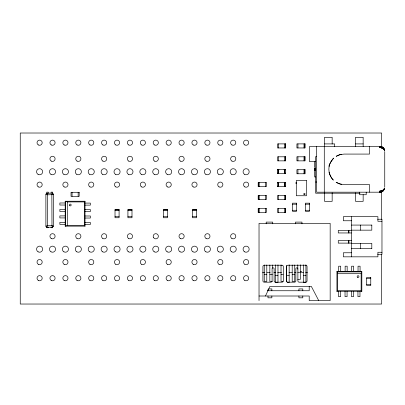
<?xml version="1.0" encoding="UTF-8"?>
<svg xmlns="http://www.w3.org/2000/svg" width="405" height="405" viewBox="0 0 405 405"><rect width="100%" height="100%" fill="white"/><g stroke="black" fill="none" stroke-linecap="round" stroke-linejoin="round"><path stroke-width="0.61" d="M379.667 192.188L382.199 191.509L384.269 189.206L382.199 191.509L379.667 192.152C381.991 192.259 384.097 190.456 384.623 188.234L383.753 189.965L381.647 191.003L379.667 191.17L379.667 192.188L380.255 192.137L380.523 191.109L383.738 189.839L384.623 188.006C383.692 189.94 381.945 191.99 379.667 192.188L316.659 192.188L316.659 146.453M384.254 188.857L382.366 191.398L379.667 192.152L380.255 192.137L380.523 191.114L381.707 191.266L383.105 190.77L384.269 189.206M379.667 146.453L382.199 147.126L384.269 149.43L382.355 147.233L379.667 146.488C381.986 146.387 384.097 148.179 384.623 150.407C384.127 148.174 381.981 146.387 379.667 146.488C381.758 147.045 383.773 148.605 384.623 150.63L384.269 149.602L382.988 148.458L381.373 147.703L379.667 147.471L379.667 146.453L381.728 147.157L384.244 149.693L383.738 148.812L380.523 147.526L380.255 146.504L379.667 146.453L309.547 146.453L309.547 161.696L315.642 161.696M384.269 149.43L382.442 147.516L380.255 147.314C380.285 145.152 383.965 148.21 384.244 149.344L382.421 147.359L380.255 146.504M384.254 189.297C384.067 190.066 381.004 193.21 380.948 191.221L382.988 190.183L381.004 191.722L379.667 192.051L382.355 191.408L383.697 189.692L383.687 190.213L381.707 191.656L380.255 192.137C381.566 191.975 383.636 191.003 383.687 189.591M384.254 149.784C383.646 148.007 381.637 146.413 379.667 146.59C383.515 146.899 383.145 148.949 379.667 146.59C383.211 146.772 383.398 148.731 379.667 147.207L381.004 146.914C381.986 147.202 383.94 147.698 383.687 149.045M380.943 192.01L380.943 191.201L381.373 190.937L382.355 190.699L382.366 191.398M314.71 170.237L314.624 169.32L314.968 169.148L314.71 170.252L314.71 168.384L314.968 169.487L314.624 169.32L314.71 168.404M329.113 166.511C327.701 165.088 338.089 152.447 331.341 160.972C329.731 163.453 328.89 166.364 328.855 169.32C328.946 173.335 330.455 177.253 333.32 180.098C331.548 178.266 329.619 175.097 329.113 172.115L329.371 173.264M314.71 170.191L314.71 168.45M314.968 170.677L314.624 169.32L314.968 167.964M383.697 148.949C383.459 147.572 380.948 146.924 379.667 147.207C380.928 147.157 384.796 149.379 382.199 147.131M384.244 149.693L383.753 148.675L382.421 147.709L379.667 146.752L382.442 147.516L383.738 148.812L381.728 147.152L379.667 147.471L381.652 147.617C382.117 146.488 380.29 146.666 379.667 146.959L383.049 148.367L383.049 147.749M314.71 169.882L314.968 170.135L314.624 169.32L314.968 168.212L314.624 169.32L314.968 170.424L314.624 169.32L314.968 168.5L314.71 168.758M361.827 291.357L361.138 290.668L361.138 273.704L361.827 271.537L361.827 291.357L336.925 291.357L336.925 271.537L361.827 271.537M314.968 170.135L314.624 169.32L314.968 168.819L314.71 168.905M51.855 194.694L51.982 225.565L47.405 225.565L47.405 194.815L51.855 194.694L52.488 193.165L53.506 194.182L53.506 226.198L52.488 227.215L46.899 227.215L45.881 226.198L45.881 194.182L46.899 193.165L52.488 193.165M46.899 227.215L47.532 225.686M265.477 296.009L269.922 286.391L311.334 286.391L318.73 300.601M384.269 189.039L382.442 191.125L379.667 192.051L380.275 192.036M314.71 169.234L314.968 168.819M381.373 190.937L381.647 191.773L381.647 191.003L380.285 191.854L379.667 191.676L381.707 191.256L383.738 189.839L383.125 190.623L381.707 191.266L379.667 191.433L381.652 191.023L383.738 189.829L381.728 191.484L381.004 191.722L379.667 191.433L380.943 191.201L379.667 191.676L380.989 191.909L383.105 190.77L380.989 191.899M85.015 226.137L84.326 225.448L84.326 201.923L85.015 201.234L65.195 201.234L65.195 226.137L85.015 226.137L85.015 201.234M65.195 226.137L67.362 225.448L84.326 225.448M336.925 291.357L337.613 290.668L361.138 290.668M382.199 191.509L382.988 190.952M383.105 190.451L381.652 191.023C383.813 190.426 380.644 192.36 379.667 191.17L380.523 191.114M382.355 190.699L383.049 190.269M51.982 194.815L53.506 194.182M45.881 226.198L47.405 225.565M340.154 154.594L336.14 156.315L338.975 154.963L341.617 154.28L340.154 154.594L344.098 154.077L369.507 154.077L369.507 146.453M380.523 192.112L381.373 191.894M379.667 147.471L380.255 147.334M324.278 146.488L324.537 137.305L332.156 137.305L332.156 144.013M324.537 143.912L334.697 143.912L334.697 146.453M355.529 143.912L363.153 143.912M316.659 156.613L315.642 156.613L315.642 193.2L360.03 193.2M277.415 169.72L278.994 169.72M283.966 169.72L285.545 169.72M277.415 173.532L278.124 173.532M284.837 173.532L285.545 173.532M315.642 176.939L314.624 176.939L314.624 171.295M315.642 182.022L316.659 182.022M296.298 182.402L295.994 182.402L295.994 183.673L296.298 183.673M277.491 182.579L278.195 182.579M284.912 182.579L285.621 182.579M277.491 186.391L278.195 186.391M284.912 186.391L285.621 186.391M47.405 193.777L46.772 193.777L46.772 192.152L48.296 192.152L48.296 193.236M65.195 201.234L67.362 201.923L84.326 201.923M65.195 202.986L59.859 202.986L59.859 205.021L65.195 205.021M85.015 203.092L90.35 203.092L90.35 205.122L85.015 205.122M292.491 204.181L296.556 204.181M305.395 204.181L309.46 204.181M65.195 209.441L59.859 209.441L59.859 211.476L65.195 211.476M85.015 209.542L90.35 209.542L90.35 211.577L85.015 211.577M115.02 209.876L119.085 209.876M127.924 209.876L131.99 209.876M163.423 209.876L167.488 209.876M192.461 209.876L196.526 209.876M292.491 210.281L296.556 210.281M305.395 210.281L309.46 210.281M115.02 210.635L119.085 210.635M127.924 210.635L131.99 210.635M163.423 210.635L167.488 210.635M192.461 210.635L196.526 210.635M65.195 215.895L59.859 215.895L59.859 217.925L65.195 217.925M85.015 215.997L90.35 215.997L90.35 218.032L85.015 218.032M115.02 216.736L119.085 216.736M127.924 216.736L131.99 216.736M163.423 216.736L167.488 216.736M192.461 216.736L196.526 216.736M377.673 219.237L381.971 219.237L381.971 254.294L377.673 254.294M351.479 220.76L343.349 220.76L343.349 216.695L377.906 216.695L377.906 221.267L381.971 221.267M65.195 222.35L59.859 222.35L59.859 224.38L65.195 224.38M85.015 222.451L90.35 222.451L90.35 224.481L85.015 224.481M351.479 225.079L371.861 225.079M52.488 226.805L52.615 227.721L51.091 227.721L51.091 227.215M351.479 230.161L371.805 230.161L371.805 225.079M351.479 230.415L338.271 230.415L338.271 232.956L351.479 232.956M351.479 240.575L338.271 240.575L338.271 243.116L351.479 243.116M351.479 243.37L371.805 243.37L371.805 248.452M351.479 248.452L371.861 248.452M381.971 252.264L377.906 252.264L377.906 256.836L343.349 256.836L343.349 252.771L351.479 252.771M300.323 271.482L301.568 271.482L301.568 272.499L303.33 272.499M336.925 271.537L337.269 271.882L361.483 271.882M297.791 272.276L300.333 272.276M262.567 272.499L264.455 272.499M266.976 272.499L270.125 272.499M273.901 272.499L275.795 272.499M277.683 272.499L281.46 272.499M289.018 272.499L292.167 272.499M294.688 272.499L295.949 272.499M305.684 272.499L307.446 272.499M337.269 271.882L337.613 273.704L361.138 273.704M264.257 274.307L266.794 274.307M269.846 274.307L272.388 274.307M281.024 274.307L283.054 274.307M292.202 274.307L294.744 274.307M275.435 275.324L277.977 275.324M286.613 275.324L289.155 275.324M303.38 275.324L305.922 275.324M366.702 278.397L370.767 278.397M297.791 279.389L300.333 279.389L300.333 264.809M272.388 281.424L269.846 281.424L269.846 264.976M283.054 281.424L281.024 281.424L281.024 264.976M287.12 282.437L289.155 282.437L289.155 264.835M366.702 284.497L370.767 284.497M268.54 288.937L271.861 288.937L271.861 290.75M267.609 290.75L309.207 290.75L309.207 286.345M259.028 296.009L309.207 296.009L309.207 300.601L330.166 300.601L330.166 223.363L259.028 223.363L259.028 300.601M341.607 184.361L338.939 183.662L336.094 182.296L340.154 184.042L344.098 184.564L369.507 184.564L369.507 192.188M379.667 191.17L380.255 191.302M314.71 169.735L314.968 169.822L314.71 169.406M382.366 147.921L383.11 148.179L384.269 149.602M45.881 194.182L47.405 194.815M51.982 225.565L53.506 226.198M383.054 148.352L383.738 148.802M383.105 148.184L381.652 147.617L381.707 146.974M382.421 147.349L383.11 147.876M314.71 169.573L314.968 169.822M46.899 193.165L47.532 194.694M51.855 225.686L52.488 227.215L52.488 226.653M384.75 151.536L384.75 187.105M381.642 148.164L381.642 133.017L20.25 133.017L20.25 304.033L381.642 304.033L381.642 254.178M381.642 190.441L381.642 219.469M366.201 192.188L366.201 194.729L359.594 194.729L359.594 192.188M363.153 146.453L363.153 137.305L355.529 137.305L355.529 146.453M363.153 194.623L363.153 201.331L355.529 201.331L355.529 192.795M360.374 225.079L360.374 230.161M360.374 243.37L360.374 248.452M360.07 271.537L360.07 266.201L358.04 266.201L358.04 271.537M359.969 291.357L359.969 296.693L357.939 296.693L357.939 291.357M353.621 271.537L353.621 266.201L351.586 266.201L351.586 271.537M353.519 291.357L353.519 296.693L351.484 296.693L351.484 291.357M351.479 216.695L351.479 256.836M348.943 230.415L348.943 232.956M348.943 240.575L348.943 243.116M348.432 230.415L348.432 232.956M348.432 240.575L348.432 243.116M347.166 271.537L347.166 266.201L345.131 266.201L345.131 271.537M347.065 291.357L347.065 296.693L345.03 296.693L345.03 291.357M340.711 271.537L340.711 266.201L338.681 266.201L338.681 271.537M340.61 291.357L340.61 296.693L338.58 296.693L338.58 291.357M337.613 273.704L337.613 290.668M332.156 192.795L332.156 201.331L324.537 201.331L324.537 192.795M324.278 146.453L324.278 192.188M314.624 161.696L314.624 167.346M305.922 264.835L305.922 282.437L303.38 282.437L303.38 264.835M304.788 143.891L304.788 147.957M304.788 156.796L304.788 160.861M304.788 169.705L304.788 173.77M304.023 143.891L304.023 147.957M304.023 156.796L304.023 160.861M304.023 169.705L304.023 173.77M302.793 290.75L302.793 288.937L298.915 288.937L298.915 290.75M302.793 296.009L302.793 297.822L298.915 297.822L298.915 296.009M301.968 223.803L301.968 222.102L295.437 222.102L295.437 223.803M297.928 143.891L297.928 147.957M297.928 156.796L297.928 160.861M297.928 169.705L297.928 173.77M297.791 264.809L297.791 269.168M294.744 264.976L294.744 281.424L292.202 281.424L292.202 264.976M286.613 265.371L286.613 281.845M285.424 143.891L285.424 147.957M285.424 156.796L285.424 160.861M285.424 195.519L285.424 199.584M285.424 208.423L285.424 212.488M284.912 182.452L284.912 186.518M284.837 169.594L284.837 173.659M284.664 143.891L284.664 147.957M284.664 156.796L284.664 160.861M284.664 195.519L284.664 199.584M284.664 208.423L284.664 212.488M284.487 169.594L284.487 173.659M284.563 182.452L284.563 186.518M278.564 143.891L278.564 147.957M278.564 156.796L278.564 160.861M278.549 182.452L278.549 186.518M278.564 195.519L278.564 199.584M278.564 208.423L278.564 212.488M278.473 169.594L278.473 173.659M278.195 182.452L278.195 186.518M278.124 169.594L278.124 173.659M277.977 264.835L277.977 282.437L275.435 282.437L275.435 264.835M272.727 223.803L272.727 222.102L266.196 222.102L266.196 223.803M272.388 264.976L272.388 268.186M271.861 296.009L271.861 297.822L267.983 297.822L267.983 296.009M267.983 289.54L267.983 290.75M266.794 264.976L266.794 281.424L264.257 281.424L264.257 264.976M265.305 182.609L265.305 186.675M265.305 195.519L265.305 199.584M265.305 208.423L265.305 212.488M259.205 182.609L259.205 186.675M259.205 195.519L259.205 199.584M259.205 208.423L259.205 212.488M258.446 182.609L258.446 186.675M258.446 195.519L258.446 199.584M258.446 208.423L258.446 212.488M78.155 192.294L78.155 196.359M72.055 192.294L72.055 196.359M67.362 201.923L67.362 225.448M65.539 201.579L65.539 225.793M52.615 193.828L52.615 192.152L51.091 192.152L51.091 193.165M48.296 227.215L48.296 227.721L46.772 227.721L46.772 226.673M381.004 146.914L380.948 147.42L380.948 146.635L381.004 146.914M380.285 191.854L379.667 191.889L380.285 191.859M285.682 143.891L277.552 143.891L277.552 147.957L285.682 147.957L285.682 143.891M305.041 143.891L296.911 143.891L296.911 147.957L305.041 147.957L305.041 143.891M285.682 156.796L277.552 156.796L277.552 160.861L285.682 160.861L285.682 156.796M305.041 156.796L296.911 156.796L296.911 160.861L305.041 160.861L305.041 156.796M285.545 169.594L277.415 169.594L277.415 170.864A0.952 0.952 0 0 1 277.415 172.388L277.415 173.659L285.545 173.659L285.545 172.388A0.952 0.952 0 0 1 285.545 170.864L285.545 169.594M305.041 169.705L296.911 169.705L296.911 173.77L305.041 173.77L305.041 169.705M306.464 180.498L296.298 180.498L296.298 195.742L306.464 195.742L306.464 180.498M285.621 182.452L277.491 182.452L277.491 183.723A0.952 0.952 0 0 1 277.491 185.247L277.491 186.518L285.621 186.518L285.621 185.247A0.952 0.952 0 0 1 285.621 183.723L285.621 182.452M266.318 182.609L258.188 182.609L258.188 186.675L266.318 186.675L266.318 182.609M79.167 192.294L71.037 192.294L71.037 196.359L79.167 196.359L79.167 192.294M266.318 195.519L258.188 195.519L258.188 199.584L266.318 199.584L266.318 195.519M285.682 195.519L277.552 195.519L277.552 199.584L285.682 199.584L285.682 195.519M296.556 203.168L292.491 203.168L292.491 211.299L296.556 211.299L296.556 203.168M309.46 203.168L305.395 203.168L305.395 211.299L309.46 211.299L309.46 203.168M266.318 208.423L258.188 208.423L258.188 212.488L266.318 212.488L266.318 208.423M285.682 208.423L277.552 208.423L277.552 212.488L285.682 212.488L285.682 208.423M119.085 209.618L115.02 209.618L115.02 217.748L119.085 217.748L119.085 209.618M131.99 209.618L127.924 209.618L127.924 217.748L131.99 217.748L131.99 209.618M167.488 209.618L163.423 209.618L163.423 217.748L167.488 217.748L167.488 209.618M196.526 209.618L192.461 209.618L192.461 217.748L196.526 217.748L196.526 209.618M281.971 265.214L264.242 265.214A1.321 1.321 0 0 0 262.916 266.541L262.916 280.857A1.321 1.321 0 0 0 264.242 282.184L270.768 282.184A1.321 1.321 0 0 0 272.089 280.857L272.089 268.824A1.018 1.018 0 0 1 273.107 267.806A1.018 1.018 0 0 1 274.119 268.824L274.119 280.857A1.321 1.321 0 0 0 275.446 282.184L281.971 282.184A1.321 1.321 0 0 0 283.292 280.857L283.292 266.541A1.321 1.321 0 0 0 281.971 265.214M305.729 265.214L288.001 265.214A1.321 1.321 0 0 0 286.674 266.541L286.674 280.857A1.321 1.321 0 0 0 288.001 282.184L294.526 282.184A1.321 1.321 0 0 0 295.847 280.857L295.847 268.824A1.018 1.018 0 0 1 296.865 267.806A1.018 1.018 0 0 1 297.883 268.824L297.883 280.857A1.321 1.321 0 0 0 299.204 282.184L305.729 282.184A1.321 1.321 0 0 0 307.051 280.857L307.051 266.541A1.321 1.321 0 0 0 305.729 265.214M370.767 277.379L366.702 277.379L366.702 285.51L370.767 285.51L370.767 277.379M304.104 194.577A0.658 0.658 0 0 0 305.092 194.005A0.658 0.658 0 0 0 304.104 193.433A0.658 0.658 0 0 0 304.104 194.577M63.899 251.819A3.048 3.048 0 0 0 68.475 249.181A3.048 3.048 0 0 0 63.899 246.539A3.048 3.048 0 0 0 63.899 251.819M154.249 251.819A3.048 3.048 0 0 0 158.821 249.181A3.048 3.048 0 0 0 154.249 246.539A3.048 3.048 0 0 0 154.249 251.819M167.154 251.819A3.048 3.048 0 0 0 171.73 249.181A3.048 3.048 0 0 0 167.154 246.539A3.048 3.048 0 0 0 167.154 251.819M115.526 251.819A3.048 3.048 0 0 0 120.103 249.181A3.048 3.048 0 0 0 115.526 246.539A3.048 3.048 0 0 0 115.526 251.819M76.808 251.819A3.048 3.048 0 0 0 81.38 249.181A3.048 3.048 0 0 0 76.808 246.539A3.048 3.048 0 0 0 76.808 251.819M89.713 251.819A3.048 3.048 0 0 0 94.289 249.181A3.048 3.048 0 0 0 89.713 246.539A3.048 3.048 0 0 0 89.713 251.819M102.622 251.819A3.048 3.048 0 0 0 107.193 249.181A3.048 3.048 0 0 0 102.622 246.539A3.048 3.048 0 0 0 102.622 251.819M128.436 251.819A3.048 3.048 0 0 0 133.007 249.181A3.048 3.048 0 0 0 128.436 246.539A3.048 3.048 0 0 0 128.436 251.819M141.34 251.819A3.048 3.048 0 0 0 145.916 249.181A3.048 3.048 0 0 0 141.34 246.539A3.048 3.048 0 0 0 141.34 251.819M50.995 251.819A3.048 3.048 0 0 0 55.566 249.181A3.048 3.048 0 0 0 50.995 246.539A3.048 3.048 0 0 0 50.995 251.819M51.227 280.457A2.582 2.582 0 0 0 55.1 278.22A2.582 2.582 0 0 0 51.227 275.982A2.582 2.582 0 0 0 51.227 280.457M64.132 280.457A2.582 2.582 0 0 0 68.005 278.22A2.582 2.582 0 0 0 64.132 275.982A2.582 2.582 0 0 0 64.132 280.457M77.041 280.457A2.582 2.582 0 0 0 80.914 278.22A2.582 2.582 0 0 0 77.041 275.982A2.582 2.582 0 0 0 77.041 280.457M89.945 280.457A2.582 2.582 0 0 0 93.818 278.22A2.582 2.582 0 0 0 89.945 275.982A2.582 2.582 0 0 0 89.945 280.457M102.855 280.457A2.582 2.582 0 0 0 106.728 278.22A2.582 2.582 0 0 0 102.855 275.982A2.582 2.582 0 0 0 102.855 280.457M115.759 280.457A2.582 2.582 0 0 0 119.632 278.22A2.582 2.582 0 0 0 115.759 275.982A2.582 2.582 0 0 0 115.759 280.457M141.573 280.457A2.582 2.582 0 0 0 145.446 278.22A2.582 2.582 0 0 0 141.573 275.982A2.582 2.582 0 0 0 141.573 280.457M128.668 280.457A2.582 2.582 0 0 0 132.541 278.22A2.582 2.582 0 0 0 128.668 275.982A2.582 2.582 0 0 0 128.668 280.457M154.482 280.457A2.582 2.582 0 0 0 158.355 278.22A2.582 2.582 0 0 0 154.482 275.982A2.582 2.582 0 0 0 154.482 280.457M167.386 280.457A2.582 2.582 0 0 0 171.259 278.22A2.582 2.582 0 0 0 167.386 275.982A2.582 2.582 0 0 0 167.386 280.457M193.2 280.457A2.582 2.582 0 0 0 197.073 278.22A2.582 2.582 0 0 0 193.2 275.982A2.582 2.582 0 0 0 193.2 280.457M180.296 280.457A2.582 2.582 0 0 0 184.169 278.22A2.582 2.582 0 0 0 180.296 275.982A2.582 2.582 0 0 0 180.296 280.457M206.11 280.457A2.582 2.582 0 0 0 209.982 278.22A2.582 2.582 0 0 0 206.11 275.982A2.582 2.582 0 0 0 206.11 280.457M219.019 280.457A2.582 2.582 0 0 0 222.887 278.22A2.582 2.582 0 0 0 219.019 275.982A2.582 2.582 0 0 0 219.019 280.457M206.105 161.074A2.592 2.592 0 0 0 209.993 158.831A2.592 2.592 0 0 0 206.105 156.588A2.592 2.592 0 0 0 206.105 161.074M193.195 186.887A2.592 2.592 0 0 0 197.083 184.645A2.592 2.592 0 0 0 193.195 182.402A2.592 2.592 0 0 0 193.195 186.887M219.014 186.887A2.592 2.592 0 0 0 222.897 184.645A2.592 2.592 0 0 0 219.014 182.402A2.592 2.592 0 0 0 219.014 186.887M231.918 161.074A2.592 2.592 0 0 0 235.806 158.831A2.592 2.592 0 0 0 231.918 156.588A2.592 2.592 0 0 0 231.918 161.074M244.828 186.887A2.592 2.592 0 0 0 248.71 184.645A2.592 2.592 0 0 0 244.828 182.402A2.592 2.592 0 0 0 244.828 186.887M38.318 280.457A2.582 2.582 0 0 0 42.191 278.22A2.582 2.582 0 0 0 38.318 275.982A2.582 2.582 0 0 0 38.318 280.457M244.595 251.819A3.048 3.048 0 0 0 249.171 249.181A3.048 3.048 0 0 0 244.595 246.539A3.048 3.048 0 0 0 244.595 251.819M38.313 264.328A2.592 2.592 0 0 0 42.201 262.086A2.592 2.592 0 0 0 38.313 259.843A2.592 2.592 0 0 0 38.313 264.328M38.085 174.378A3.048 3.048 0 0 0 42.662 171.735A3.048 3.048 0 0 0 38.085 169.098A3.048 3.048 0 0 0 38.085 174.378M244.828 264.328A2.592 2.592 0 0 0 248.71 262.086A2.592 2.592 0 0 0 244.828 259.843A2.592 2.592 0 0 0 244.828 264.328M231.918 238.515A2.592 2.592 0 0 0 235.806 236.272A2.592 2.592 0 0 0 231.918 234.029A2.592 2.592 0 0 0 231.918 238.515M63.899 174.378A3.048 3.048 0 0 0 68.475 171.735A3.048 3.048 0 0 0 63.899 169.098A3.048 3.048 0 0 0 63.899 174.378M50.995 174.378A3.048 3.048 0 0 0 55.566 171.735A3.048 3.048 0 0 0 50.995 169.098A3.048 3.048 0 0 0 50.995 174.378M76.808 174.378A3.048 3.048 0 0 0 81.38 171.735A3.048 3.048 0 0 0 76.808 169.098A3.048 3.048 0 0 0 76.808 174.378M89.713 174.378A3.048 3.048 0 0 0 94.289 171.735A3.048 3.048 0 0 0 89.713 169.098A3.048 3.048 0 0 0 89.713 174.378M102.622 174.378A3.048 3.048 0 0 0 107.193 171.735A3.048 3.048 0 0 0 102.622 169.098A3.048 3.048 0 0 0 102.622 174.378M115.526 174.378A3.048 3.048 0 0 0 120.103 171.735A3.048 3.048 0 0 0 115.526 169.098A3.048 3.048 0 0 0 115.526 174.378M128.436 174.378A3.048 3.048 0 0 0 133.007 171.735A3.048 3.048 0 0 0 128.436 169.098A3.048 3.048 0 0 0 128.436 174.378M141.34 174.378A3.048 3.048 0 0 0 145.916 171.735A3.048 3.048 0 0 0 141.34 169.098A3.048 3.048 0 0 0 141.34 174.378M89.94 264.328A2.592 2.592 0 0 0 93.828 262.086A2.592 2.592 0 0 0 89.94 259.843A2.592 2.592 0 0 0 89.94 264.328M64.127 264.328A2.592 2.592 0 0 0 68.015 262.086A2.592 2.592 0 0 0 64.127 259.843A2.592 2.592 0 0 0 64.127 264.328M77.036 238.515A2.592 2.592 0 0 0 80.924 236.272A2.592 2.592 0 0 0 77.036 234.029A2.592 2.592 0 0 0 77.036 238.515M102.85 238.515A2.592 2.592 0 0 0 106.738 236.272A2.592 2.592 0 0 0 102.85 234.029A2.592 2.592 0 0 0 102.85 238.515M115.754 264.328A2.592 2.592 0 0 0 119.642 262.086A2.592 2.592 0 0 0 115.754 259.843A2.592 2.592 0 0 0 115.754 264.328M141.568 264.328A2.592 2.592 0 0 0 145.456 262.086A2.592 2.592 0 0 0 141.568 259.843A2.592 2.592 0 0 0 141.568 264.328M128.663 238.515A2.592 2.592 0 0 0 132.551 236.272A2.592 2.592 0 0 0 128.663 234.029A2.592 2.592 0 0 0 128.663 238.515M153.53 237.568A2.592 2.592 0 0 0 158.016 237.568A2.592 2.592 0 0 0 155.773 233.68A2.592 2.592 0 0 0 153.53 237.568M167.381 264.328A2.592 2.592 0 0 0 171.269 262.086A2.592 2.592 0 0 0 167.381 259.843A2.592 2.592 0 0 0 167.381 264.328M180.291 238.515A2.592 2.592 0 0 0 184.179 236.272A2.592 2.592 0 0 0 180.291 234.029A2.592 2.592 0 0 0 180.291 238.515M193.195 264.328A2.592 2.592 0 0 0 197.083 262.086A2.592 2.592 0 0 0 193.195 259.843A2.592 2.592 0 0 0 193.195 264.328M206.105 238.515A2.592 2.592 0 0 0 209.993 236.272A2.592 2.592 0 0 0 206.105 234.029A2.592 2.592 0 0 0 206.105 238.515M219.014 264.328A2.592 2.592 0 0 0 222.897 262.086A2.592 2.592 0 0 0 219.014 259.843A2.592 2.592 0 0 0 219.014 264.328M180.291 161.074A2.592 2.592 0 0 0 184.179 158.831A2.592 2.592 0 0 0 180.291 156.588A2.592 2.592 0 0 0 180.291 161.074M167.381 186.887A2.592 2.592 0 0 0 171.269 184.645A2.592 2.592 0 0 0 167.381 182.402A2.592 2.592 0 0 0 167.381 186.887M38.085 251.819A3.048 3.048 0 0 0 42.662 249.181A3.048 3.048 0 0 0 38.085 246.539A3.048 3.048 0 0 0 38.085 251.819M180.063 251.819A3.048 3.048 0 0 0 184.634 249.181A3.048 3.048 0 0 0 180.063 246.539A3.048 3.048 0 0 0 180.063 251.819M192.967 251.819A3.048 3.048 0 0 0 197.544 249.181A3.048 3.048 0 0 0 192.967 246.539A3.048 3.048 0 0 0 192.967 251.819M205.877 251.819A3.048 3.048 0 0 0 210.448 249.181A3.048 3.048 0 0 0 205.877 246.539A3.048 3.048 0 0 0 205.877 251.819M218.781 251.819A3.048 3.048 0 0 0 223.357 249.181A3.048 3.048 0 0 0 218.781 246.539A3.048 3.048 0 0 0 218.781 251.819M231.69 251.819A3.048 3.048 0 0 0 236.262 249.181A3.048 3.048 0 0 0 231.69 246.539A3.048 3.048 0 0 0 231.69 251.819M51.222 238.515A2.592 2.592 0 0 0 55.11 236.272A2.592 2.592 0 0 0 51.222 234.029A2.592 2.592 0 0 0 51.222 238.515M154.249 174.378A3.048 3.048 0 0 0 158.821 171.735A3.048 3.048 0 0 0 154.249 169.098A3.048 3.048 0 0 0 154.249 174.378M167.154 174.378A3.048 3.048 0 0 0 171.73 171.735A3.048 3.048 0 0 0 167.154 169.098A3.048 3.048 0 0 0 167.154 174.378M180.063 174.378A3.048 3.048 0 0 0 184.634 171.735A3.048 3.048 0 0 0 180.063 169.098A3.048 3.048 0 0 0 180.063 174.378M192.967 174.378A3.048 3.048 0 0 0 197.544 171.735A3.048 3.048 0 0 0 192.967 169.098A3.048 3.048 0 0 0 192.967 174.378M205.877 174.378A3.048 3.048 0 0 0 210.448 171.735A3.048 3.048 0 0 0 205.877 169.098A3.048 3.048 0 0 0 205.877 174.378M218.781 174.378A3.048 3.048 0 0 0 223.357 171.735A3.048 3.048 0 0 0 218.781 169.098A3.048 3.048 0 0 0 218.781 174.378M231.69 174.378A3.048 3.048 0 0 0 236.262 171.735A3.048 3.048 0 0 0 231.69 169.098A3.048 3.048 0 0 0 231.69 174.378M244.595 174.378A3.048 3.048 0 0 0 249.171 171.735A3.048 3.048 0 0 0 244.595 169.098A3.048 3.048 0 0 0 244.595 174.378M38.313 186.887A2.592 2.592 0 0 0 42.201 184.645A2.592 2.592 0 0 0 38.313 182.402A2.592 2.592 0 0 0 38.313 186.887M51.222 161.074A2.592 2.592 0 0 0 55.11 158.831A2.592 2.592 0 0 0 51.222 156.588A2.592 2.592 0 0 0 51.222 161.074M64.127 186.887A2.592 2.592 0 0 0 68.015 184.645A2.592 2.592 0 0 0 64.127 182.402A2.592 2.592 0 0 0 64.127 186.887M77.036 161.074A2.592 2.592 0 0 0 80.924 158.831A2.592 2.592 0 0 0 77.036 156.588A2.592 2.592 0 0 0 77.036 161.074M89.94 186.887A2.592 2.592 0 0 0 93.828 184.645A2.592 2.592 0 0 0 89.94 182.402A2.592 2.592 0 0 0 89.94 186.887M102.85 161.074A2.592 2.592 0 0 0 106.738 158.831A2.592 2.592 0 0 0 102.85 156.588A2.592 2.592 0 0 0 102.85 161.074M115.754 186.887A2.592 2.592 0 0 0 119.642 184.645A2.592 2.592 0 0 0 115.754 182.402A2.592 2.592 0 0 0 115.754 186.887M128.663 161.074A2.592 2.592 0 0 0 132.551 158.831A2.592 2.592 0 0 0 128.663 156.588A2.592 2.592 0 0 0 128.663 161.074M141.568 186.887A2.592 2.592 0 0 0 145.456 184.645A2.592 2.592 0 0 0 141.568 182.402A2.592 2.592 0 0 0 141.568 186.887M154.477 161.074A2.592 2.592 0 0 0 158.365 158.831A2.592 2.592 0 0 0 154.477 156.588A2.592 2.592 0 0 0 154.477 161.074M231.923 280.457A2.582 2.582 0 0 0 235.796 278.22A2.582 2.582 0 0 0 231.923 275.982A2.582 2.582 0 0 0 231.923 280.457M244.833 280.457A2.582 2.582 0 0 0 248.7 278.22A2.582 2.582 0 0 0 244.833 275.982A2.582 2.582 0 0 0 244.833 280.457M38.318 144.934A2.582 2.582 0 0 0 42.191 142.697A2.582 2.582 0 0 0 38.318 140.459A2.582 2.582 0 0 0 38.318 144.934M51.227 144.934A2.582 2.582 0 0 0 55.1 142.697A2.582 2.582 0 0 0 51.227 140.459A2.582 2.582 0 0 0 51.227 144.934M64.132 144.934A2.582 2.582 0 0 0 68.005 142.697A2.582 2.582 0 0 0 64.132 140.459A2.582 2.582 0 0 0 64.132 144.934M77.041 144.934A2.582 2.582 0 0 0 80.914 142.697A2.582 2.582 0 0 0 77.041 140.459A2.582 2.582 0 0 0 77.041 144.934M89.945 144.934A2.582 2.582 0 0 0 93.818 142.697A2.582 2.582 0 0 0 89.945 140.459A2.582 2.582 0 0 0 89.945 144.934M102.855 144.934A2.582 2.582 0 0 0 106.728 142.697A2.582 2.582 0 0 0 102.855 140.459A2.582 2.582 0 0 0 102.855 144.934M115.759 144.934A2.582 2.582 0 0 0 119.632 142.697A2.582 2.582 0 0 0 115.759 140.459A2.582 2.582 0 0 0 115.759 144.934M128.668 144.934A2.582 2.582 0 0 0 132.541 142.697A2.582 2.582 0 0 0 128.668 140.459A2.582 2.582 0 0 0 128.668 144.934M141.573 144.934A2.582 2.582 0 0 0 145.446 142.697A2.582 2.582 0 0 0 141.573 140.459A2.582 2.582 0 0 0 141.573 144.934M154.482 144.934A2.582 2.582 0 0 0 158.355 142.697A2.582 2.582 0 0 0 154.482 140.459A2.582 2.582 0 0 0 154.482 144.934M167.386 144.934A2.582 2.582 0 0 0 171.259 142.697A2.582 2.582 0 0 0 167.386 140.459A2.582 2.582 0 0 0 167.386 144.934M180.296 144.934A2.582 2.582 0 0 0 184.169 142.697A2.582 2.582 0 0 0 180.296 140.459A2.582 2.582 0 0 0 180.296 144.934M193.2 144.934A2.582 2.582 0 0 0 197.073 142.697A2.582 2.582 0 0 0 193.2 140.459A2.582 2.582 0 0 0 193.2 144.934M206.11 144.934A2.582 2.582 0 0 0 209.982 142.697A2.582 2.582 0 0 0 206.11 140.459A2.582 2.582 0 0 0 206.11 144.934M219.019 144.934A2.582 2.582 0 0 0 222.887 142.697A2.582 2.582 0 0 0 219.019 140.459A2.582 2.582 0 0 0 219.019 144.934M231.923 144.934A2.582 2.582 0 0 0 235.796 142.697A2.582 2.582 0 0 0 231.923 140.459A2.582 2.582 0 0 0 231.923 144.934M244.833 144.934A2.582 2.582 0 0 0 248.7 142.697A2.582 2.582 0 0 0 244.833 140.459A2.582 2.582 0 0 0 244.833 144.934M69.812 205.78A0.901 0.901 0 0 0 71.164 205.001A0.901 0.901 0 0 0 69.812 204.221A0.901 0.901 0 0 0 69.812 205.78M357.61 277.384A0.901 0.901 0 0 0 358.957 276.605A0.901 0.901 0 0 0 357.61 275.825A0.901 0.901 0 0 0 357.61 277.384"/></g></svg>
